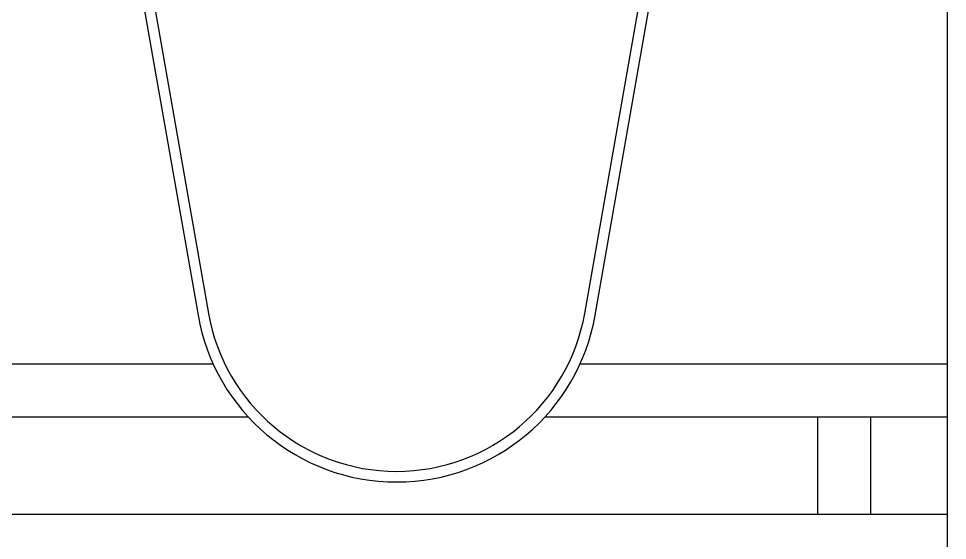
# Model space of a CAD drawing. Header units: millimetres. Extents: x 17243 to 30056, y 9468 to 18529.
# Drawn here: x 25264.2 to 25439.3, y 13842.3 to 13940.6 of the extents above; entities that cross this region are included whole.
import ezdxf

# ---------------------------------------------------------------- set-up
doc = ezdxf.new("R2010")
doc.units = ezdxf.units.MM
doc.layers.get('0').update_dxf_attribs({"lineweight": 18})

msp = doc.modelspace()

# ---------------------------------------------------------------- linework, layer by layer
at = {"color": 7, "linetype": 'Continuous', "lineweight": 25}
for p, q in [((25439.288, 13651.605), (25439.288, 14460.605)), ((25287.244, 13946.305), (25298.04, 13884.741)), ((25372.898, 13884.741), (25383.694, 13946.305)), ((25289.588, 13944.518), (25300.01, 13885.086)), ((25370.928, 13885.086), (25381.35, 13944.518)), ((25084.288, 13865.605), (25307.477, 13865.605)), ((25363.46, 13865.605), (25414.788, 13865.605)), ((25414.788, 13865.605), (25414.788, 13847.232)), ((25414.788, 13865.605), (25424.788, 13865.605)), ((25424.788, 13865.605), (25439.288, 13865.605)), ((25084.288, 13847.232), (25439.288, 13847.232))]:
    msp.add_line(p, q, dxfattribs=at)
at = {"color": 8, "linetype": 'Continuous', "lineweight": 25}
for p, q in [((25127.919, 13875.605), (25300.864, 13875.605)), ((25370.074, 13875.605), (25439.288, 13875.605)), ((25424.788, 13865.605), (25424.788, 13847.232))]:
    msp.add_line(p, q, dxfattribs=at)
at = {"color": 7, "linetype": 'Continuous', "lineweight": 25}
for radius in [36, 38]:
    msp.add_arc((25335.469, 13891.305), radius, 189.94643, 350.05357, dxfattribs=at)

doc.saveas('drawing.dxf')
